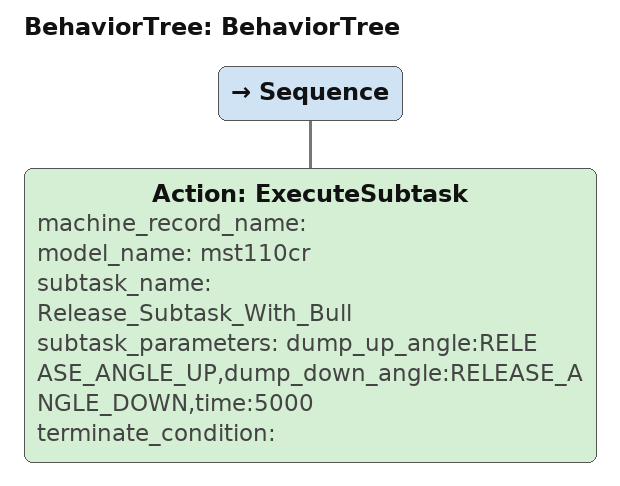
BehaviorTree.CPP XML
<?xml version="1.0"?>
<root main_tree_to_execute="BehaviorTree">
    <BehaviorTree ID="BehaviorTree">
        <Sequence>
            <Action ID="ExecuteSubtask" machine_record_name="" model_name="mst110cr" subtask_name="Release_Subtask_With_Bull" subtask_parameters="dump_up_angle:RELEASE_ANGLE_UP,dump_down_angle:RELEASE_ANGLE_DOWN,time:5000" terminate_condition=""/>
        </Sequence>
    </BehaviorTree>
</root>
